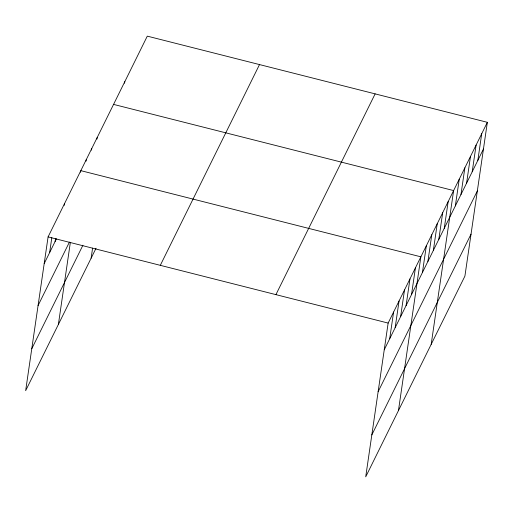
<?xml version="1.0" encoding="UTF-8"?>
<svg xmlns="http://www.w3.org/2000/svg" width="513" height="513" viewBox="0 0 513 513"><rect width="100%" height="100%" fill="white"/><g stroke="black" fill="none" stroke-linecap="round" stroke-linejoin="round"><path stroke-width="0.77" d="M487.35 122.312L388.142 323.075L365.705 476.859L464.913 276.103L487.35 122.312L147.295 36.141L48.087 236.897L25.65 390.688L96.046 248.234M49.646 252.569L51.819 237.641M55.103 241.527L55.558 238.385M64.228 205.347L64.452 203.776M58.386 324.434L70.364 242.328M80.592 172.221L80.823 170.649L420.878 256.821L398.447 410.612M86.049 161.178L86.28 159.607M91.506 150.136L91.737 148.565M96.963 139.094L97.194 137.522M91.128 258.186L92.597 248.093M124.576 83.215L124.806 81.644M389.7 338.74L393.599 312.032M395.157 327.698L399.056 300.99M400.615 316.656L404.513 289.948M406.072 305.613L409.97 278.905M411.529 294.571L415.427 267.863M422.443 272.493L426.335 245.778M427.9 261.45L431.792 234.736M433.357 250.408L437.249 223.694M438.807 239.366L442.706 212.658M444.264 228.323L448.163 201.615M431.183 344.358L453.62 190.573L113.559 104.395M455.345 205.905L459.244 179.197M460.969 194.53L464.861 167.822M466.586 183.154L470.485 156.439M472.21 171.778L476.109 145.064M477.834 160.402L481.726 133.688M44.189 263.611L56.468 238.763M38.071 305.543L69.447 242.053M31.768 348.75L82.92 245.233M160.306 265.336L259.514 64.58M275.923 294.635L375.131 93.879M384.243 349.783L483.451 149.02M378.126 391.72L477.334 190.958M371.822 434.921L471.03 234.165M48.087 236.897L388.142 323.075"/></g></svg>
